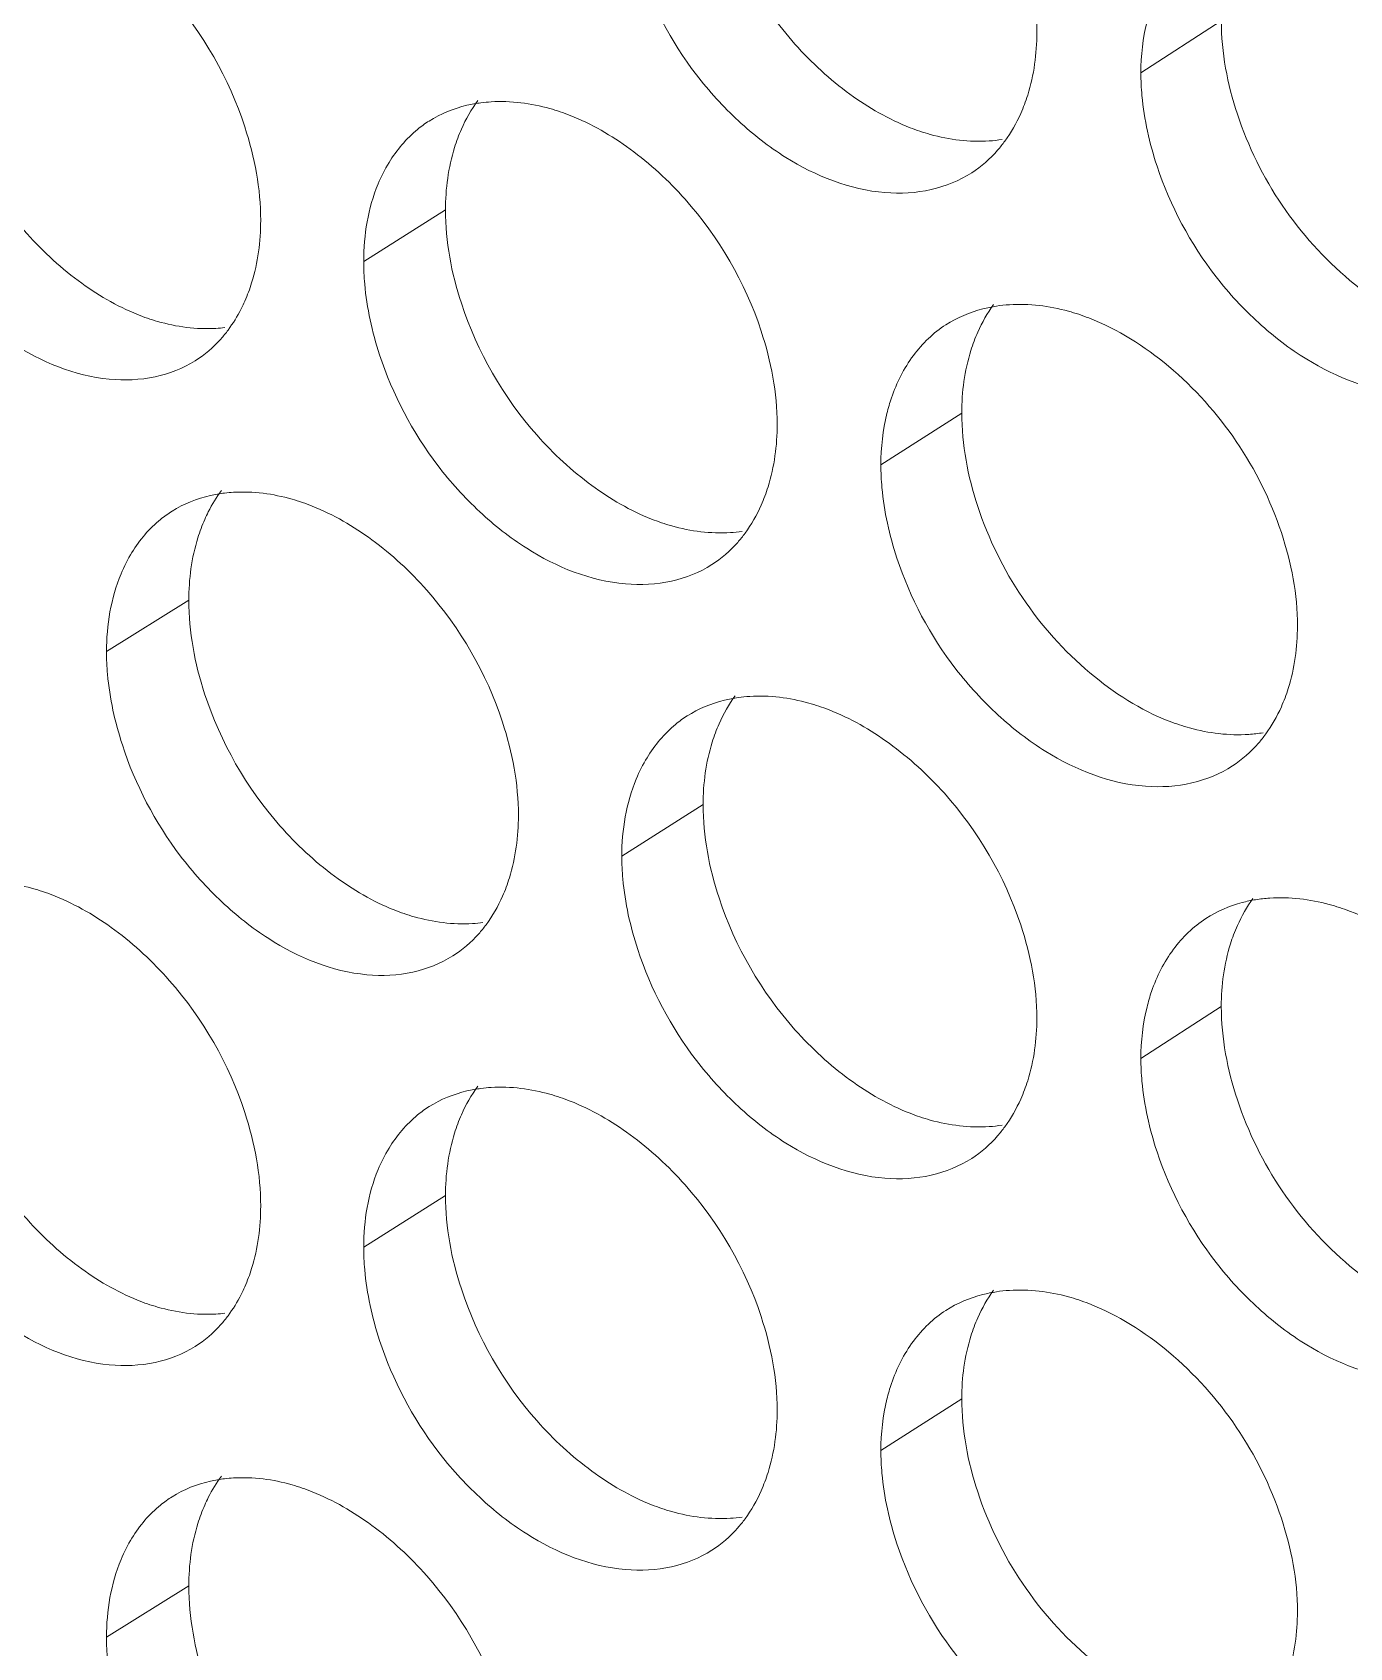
# Model space of a CAD drawing. Header units: millimetres. Extents: x 1177 to 4147, y 93 to 2194.
# Drawn here: x 2627.26 to 2637.78, y 832.56 to 845.47 of the extents above; entities that cross this region are included whole.
import ezdxf

# ---------------------------------------------------------------- set-up
doc = ezdxf.new("R2010")
doc.units = ezdxf.units.MM
doc.header["$LTSCALE"] = 0.1
doc.layers.get('0').update_dxf_attribs({"lineweight": 13})
doc.layers.add('标注', color=251, linetype='Continuous', lineweight=9)

# ---------------------------------------------------------------- blocks, each defined once
blk = doc.blocks.new('02')
at = {"layer": '标注'}
for p, q in [((4535.921, 799.208), (4535.004, 798.614)), ((4527.071, 797.05), (4526.138, 796.463)), ((4532.96, 794.732), (4532.038, 794.14)), ((4524.143, 792.595), (4523.204, 792.01)), ((4524.143, 792.595), (4523.204, 792.01)), ((4530.01, 790.263), (4529.082, 789.673)), ((4530.01, 790.263), (4529.082, 789.673)), ((4535.921, 787.958), (4535.004, 787.364)), ((4535.921, 787.958), (4535.004, 787.364)), ((4527.071, 785.8), (4526.138, 785.213)), ((4532.96, 783.482), (4532.038, 782.89)), ((4524.143, 781.345), (4523.204, 780.76))]:
    blk.add_line(p, q, dxfattribs=at)
for centre, radius, start, end in [((4527.696, 796.584), 1.703, 93.4995, 97.4403), ((4533.162, 799.539), 1.705, 273.7086, 278.7138), ((4533.615, 794.253), 1.719, 93.732, 98.663), ((4524.353, 797.376), 1.681, 273.3584, 276.8634), ((4524.753, 792.135), 1.695, 93.382, 96.8256), ((4524.753, 792.135), 1.695, 93.382, 96.8256), ((4530.215, 795.061), 1.697, 273.5926, 278.0992), ((4530.65, 789.79), 1.711, 93.6161, 98.0527), ((4530.65, 789.79), 1.711, 93.6161, 98.0527), ((4536.12, 792.774), 1.714, 273.8238, 279.3262), ((4536.59, 787.472), 1.727, 93.8472, 99.2713), ((4536.59, 787.472), 1.727, 93.8472, 99.2713), ((4527.279, 790.59), 1.689, 273.4759, 277.4824), ((4527.279, 790.59), 1.689, 273.4759, 277.4824), ((4527.696, 785.334), 1.703, 93.4995, 97.4403), ((4533.162, 788.289), 1.705, 273.7086, 278.7138), ((4533.162, 788.289), 1.705, 273.7086, 278.7138), ((4533.615, 783.003), 1.719, 93.732, 98.663), ((4524.353, 786.126), 1.681, 273.3584, 276.8634), ((4524.753, 780.885), 1.695, 93.382, 96.8256), ((4530.215, 783.811), 1.697, 273.5926, 278.0992)]:
    blk.add_arc(centre, radius, start, end, dxfattribs=at)
for points, knots in [([(4533.817, 799.074), (4533.817, 799.434), (4533.637, 800.373), (4533.002, 801.461), (4532.168, 802.223), (4531.69, 802.499), (4531.446, 802.594)], [0, 0, 0, 0, 0.242644, 0.632801, 0.82359, 1, 1, 1, 1]), ([(4530.01, 801.513), (4530.01, 801.152), (4530.189, 800.214), (4530.818, 799.124), (4531.649, 798.361), (4532.126, 798.084), (4532.37, 797.989)], [0, 0, 0, 0, 0.242946, 0.633213, 0.82381, 1, 1, 1, 1]), ([(4524.963, 796.931), (4524.963, 797.291), (4524.785, 798.23), (4524.159, 799.322), (4523.334, 800.091), (4522.86, 800.371), (4522.619, 800.468)], [0, 0, 0, 0, 0.243126, 0.633835, 0.824352, 1, 1, 1, 1]), ([(4539.773, 796.787), (4539.773, 797.147), (4539.628, 797.895), (4539.118, 798.919), (4538.355, 799.766), (4537.717, 800.17), (4537.385, 800.297)], [0, 0, 0, 0, 0.242103, 0.502254, 0.761298, 1, 1, 1, 1]), ([(4529.265, 799.858), (4529.413, 799.405), (4529.755, 798.758), (4530.393, 798.059), (4531.074, 797.524), (4531.856, 797.211), (4532.608, 797.253), (4532.934, 797.384), (4533.074, 797.474)], [0, 0, 0, 0, 0.283024, 0.423982, 0.55887, 0.796498, 0.901283, 1, 1, 1, 1]), ([(4521.226, 799.396), (4521.226, 799.036), (4521.402, 798.097), (4522.024, 797.004), (4522.845, 796.233), (4523.318, 795.953), (4523.559, 795.856)], [0, 0, 0, 0, 0.243429, 0.634245, 0.824571, 1, 1, 1, 1]), ([(4535.126, 799.381), (4535.106, 799.322), (4535.033, 799.073), (4535.004, 798.812), (4535.004, 798.614)], [0, 0, 0, 0, 0.239208, 1, 1, 1, 1]), ([(4535.921, 799.208), (4535.921, 798.848), (4536.065, 798.1), (4536.572, 797.075), (4537.331, 796.227), (4537.967, 795.823), (4538.298, 795.696)], [0, 0, 0, 0, 0.242407, 0.502714, 0.761597, 1, 1, 1, 1]), ([(4533.633, 798.151), (4533.664, 798.22), (4533.774, 798.515), (4533.817, 798.834), (4533.817, 799.074)], [0, 0, 0, 0, 0.236936, 1, 1, 1, 1]), ([(4535.004, 798.614), (4535.004, 798.528), (4535.022, 798.167), (4535.102, 797.811), (4535.188, 797.55)], [0, 0, 0, 0, 0.239546, 1, 1, 1, 1]), ([(4527.475, 798.273), (4527.422, 798.266), (4527.215, 798.229), (4527.016, 798.148), (4526.884, 798.065)], [0, 0, 0, 0, 0.256726, 1, 1, 1, 1]), ([(4528.493, 798.129), (4528.417, 798.159), (4528.127, 798.257), (4527.816, 798.298), (4527.592, 798.284)], [0, 0, 0, 0, 0.265131, 1, 1, 1, 1]), ([(4526.884, 798.065), (4526.838, 798.036), (4526.659, 797.907), (4526.513, 797.733), (4526.427, 797.591)], [0, 0, 0, 0, 0.246012, 1, 1, 1, 1]), ([(4530.855, 794.603), (4530.855, 794.963), (4530.675, 795.902), (4530.044, 796.991), (4529.212, 797.755), (4528.736, 798.033), (4528.493, 798.129)], [0, 0, 0, 0, 0.242804, 0.633144, 0.823843, 1, 1, 1, 1]), ([(4532.37, 797.989), (4532.445, 797.96), (4532.736, 797.862), (4533.048, 797.823), (4533.272, 797.838)], [0, 0, 0, 0, 0.264749, 1, 1, 1, 1]), ([(4527.253, 797.973), (4527.223, 797.904), (4527.113, 797.609), (4527.071, 797.29), (4527.071, 797.05)], [0, 0, 0, 0, 0.236551, 1, 1, 1, 1]), ([(4533.074, 797.474), (4533.184, 797.545), (4533.317, 797.663), (4533.426, 797.8), (4533.452, 797.836)], [0, 0, 0, 0, 0.745243, 1, 1, 1, 1]), ([(4520.461, 797.747), (4520.608, 797.295), (4520.943, 796.649), (4521.57, 795.947), (4522.239, 795.408), (4523.008, 795.086), (4523.752, 795.116), (4524.075, 795.241), (4524.214, 795.327)], [0, 0, 0, 0, 0.284212, 0.425524, 0.560563, 0.797774, 0.901979, 1, 1, 1, 1]), ([(4526.427, 797.591), (4526.379, 797.513), (4526.203, 797.163), (4526.138, 796.763), (4526.138, 796.463)], [0, 0, 0, 0, 0.233654, 1, 1, 1, 1]), ([(4535.188, 797.55), (4535.338, 797.096), (4535.684, 796.448), (4536.329, 795.752), (4537.019, 795.22), (4537.809, 794.913), (4538.567, 794.963), (4538.895, 795.099), (4539.035, 795.191)], [0, 0, 0, 0, 0.282242, 0.422968, 0.557759, 0.795664, 0.900828, 1, 1, 1, 1]), ([(4524.782, 796.01), (4524.812, 796.078), (4524.921, 796.373), (4524.963, 796.691), (4524.963, 796.931)], [0, 0, 0, 0, 0.236494, 1, 1, 1, 1]), ([(4527.071, 797.05), (4527.071, 796.69), (4527.249, 795.752), (4527.876, 794.66), (4528.704, 793.895), (4529.179, 793.617), (4529.422, 793.521)], [0, 0, 0, 0, 0.243106, 0.633556, 0.824063, 1, 1, 1, 1]), ([(4526.138, 796.463), (4526.138, 796.377), (4526.155, 796.016), (4526.234, 795.659), (4526.319, 795.397)], [0, 0, 0, 0, 0.239426, 1, 1, 1, 1]), ([(4524.591, 795.679), (4524.647, 795.755), (4524.714, 795.864), (4524.769, 795.98), (4524.782, 796.01)], [0, 0, 0, 0, 0.744156, 1, 1, 1, 1]), ([(4534.41, 795.817), (4534.334, 795.847), (4534.042, 795.944), (4533.729, 795.983), (4533.503, 795.968)], [0, 0, 0, 0, 0.264829, 1, 1, 1, 1]), ([(4523.559, 795.856), (4523.633, 795.826), (4523.92, 795.727), (4524.229, 795.685), (4524.452, 795.698)], [0, 0, 0, 0, 0.265204, 1, 1, 1, 1]), ([(4533.356, 795.952), (4533.304, 795.944), (4533.102, 795.904), (4532.909, 795.822), (4532.78, 795.74)], [0, 0, 0, 0, 0.256287, 1, 1, 1, 1]), ([(4536.79, 792.302), (4536.79, 792.662), (4536.645, 793.41), (4536.137, 794.435), (4535.377, 795.283), (4534.741, 795.689), (4534.41, 795.817)], [0, 0, 0, 0, 0.242263, 0.502569, 0.761592, 1, 1, 1, 1]), ([(4524.214, 795.327), (4524.323, 795.395), (4524.456, 795.51), (4524.565, 795.644), (4524.591, 795.679)], [0, 0, 0, 0, 0.745099, 1, 1, 1, 1]), ([(4532.78, 795.74), (4532.637, 795.648), (4532.377, 795.397), (4532.218, 795.077), (4532.159, 794.905)], [0, 0, 0, 0, 0.484049, 1, 1, 1, 1]), ([(4533.143, 795.655), (4533.113, 795.587), (4533.003, 795.291), (4532.96, 794.972), (4532.96, 794.732)], [0, 0, 0, 0, 0.236846, 1, 1, 1, 1]), ([(4526.319, 795.397), (4526.467, 794.945), (4526.807, 794.298), (4527.441, 793.599), (4528.118, 793.062), (4528.895, 792.746), (4529.645, 792.784), (4529.97, 792.913), (4530.11, 793.002)], [0, 0, 0, 0, 0.283418, 0.424493, 0.559431, 0.79692, 0.901513, 1, 1, 1, 1]), ([(4532.159, 794.905), (4532.139, 794.847), (4532.066, 794.598), (4532.038, 794.337), (4532.038, 794.14)], [0, 0, 0, 0, 0.239111, 1, 1, 1, 1]), ([(4532.96, 794.732), (4532.96, 794.372), (4533.104, 793.624), (4533.608, 792.598), (4534.364, 791.748), (4534.999, 791.342), (4535.328, 791.214)], [0, 0, 0, 0, 0.242567, 0.503029, 0.761892, 1, 1, 1, 1]), ([(4530.672, 793.681), (4530.702, 793.749), (4530.812, 794.044), (4530.855, 794.363), (4530.855, 794.603)], [0, 0, 0, 0, 0.236789, 1, 1, 1, 1]), ([(4532.038, 794.14), (4532.038, 794.054), (4532.055, 793.693), (4532.135, 793.336), (4532.221, 793.076)], [0, 0, 0, 0, 0.239506, 1, 1, 1, 1]), ([(4524.551, 793.818), (4524.497, 793.812), (4524.288, 793.776), (4524.086, 793.697), (4523.953, 793.613)], [0, 0, 0, 0, 0.256955, 1, 1, 1, 1]), ([(4524.551, 793.818), (4524.497, 793.812), (4524.288, 793.776), (4524.086, 793.697), (4523.953, 793.613)], [0, 0, 0, 0, 0.256955, 1, 1, 1, 1]), ([(4524.514, 793.847), (4524.458, 793.771), (4524.391, 793.662), (4524.337, 793.546), (4524.324, 793.517)], [0, 0, 0, 0, 0.744132, 1, 1, 1, 1]), ([(4524.514, 793.847), (4524.458, 793.771), (4524.391, 793.662), (4524.337, 793.546), (4524.324, 793.517)], [0, 0, 0, 0, 0.744132, 1, 1, 1, 1]), ([(4525.55, 793.67), (4525.475, 793.7), (4525.187, 793.799), (4524.876, 793.841), (4524.653, 793.827)], [0, 0, 0, 0, 0.265285, 1, 1, 1, 1]), ([(4525.55, 793.67), (4525.475, 793.7), (4525.187, 793.799), (4524.876, 793.841), (4524.653, 793.827)], [0, 0, 0, 0, 0.265285, 1, 1, 1, 1]), ([(4523.953, 793.613), (4523.907, 793.584), (4523.727, 793.456), (4523.581, 793.283), (4523.494, 793.141)], [0, 0, 0, 0, 0.245938, 1, 1, 1, 1]), ([(4523.953, 793.613), (4523.907, 793.584), (4523.727, 793.456), (4523.581, 793.283), (4523.494, 793.141)], [0, 0, 0, 0, 0.245938, 1, 1, 1, 1]), ([(4527.903, 790.138), (4527.903, 790.499), (4527.725, 791.438), (4527.096, 792.528), (4526.268, 793.295), (4525.793, 793.573), (4525.55, 793.67)], [0, 0, 0, 0, 0.242965, 0.633489, 0.824097, 1, 1, 1, 1]), ([(4527.903, 790.138), (4527.903, 790.499), (4527.725, 791.438), (4527.096, 792.528), (4526.268, 793.295), (4525.793, 793.573), (4525.55, 793.67)], [0, 0, 0, 0, 0.242965, 0.633489, 0.824097, 1, 1, 1, 1]), ([(4524.324, 793.517), (4524.294, 793.449), (4524.185, 793.153), (4524.143, 792.835), (4524.143, 792.595)], [0, 0, 0, 0, 0.236404, 1, 1, 1, 1]), ([(4524.324, 793.517), (4524.294, 793.449), (4524.185, 793.153), (4524.143, 792.835), (4524.143, 792.595)], [0, 0, 0, 0, 0.236404, 1, 1, 1, 1]), ([(4529.422, 793.521), (4529.497, 793.492), (4529.786, 793.393), (4530.097, 793.353), (4530.321, 793.368)], [0, 0, 0, 0, 0.264899, 1, 1, 1, 1]), ([(4530.11, 793.002), (4530.219, 793.071), (4530.353, 793.188), (4530.461, 793.324), (4530.488, 793.36)], [0, 0, 0, 0, 0.745196, 1, 1, 1, 1]), ([(4523.494, 793.141), (4523.447, 793.063), (4523.27, 792.712), (4523.204, 792.31), (4523.204, 792.01)], [0, 0, 0, 0, 0.233396, 1, 1, 1, 1]), ([(4523.494, 793.141), (4523.447, 793.063), (4523.27, 792.712), (4523.204, 792.31), (4523.204, 792.01)], [0, 0, 0, 0, 0.233396, 1, 1, 1, 1]), ([(4532.221, 793.076), (4532.37, 792.622), (4532.714, 791.974), (4533.356, 791.277), (4534.041, 790.743), (4534.827, 790.434), (4535.582, 790.48), (4535.909, 790.613), (4536.049, 790.704)], [0, 0, 0, 0, 0.282632, 0.423473, 0.558313, 0.796079, 0.901055, 1, 1, 1, 1]), ([(4524.143, 792.595), (4524.143, 792.234), (4524.32, 791.296), (4524.944, 790.204), (4525.769, 789.436), (4526.243, 789.157), (4526.485, 789.06)], [0, 0, 0, 0, 0.243267, 0.6339, 0.824316, 1, 1, 1, 1]), ([(4524.143, 792.595), (4524.143, 792.234), (4524.32, 791.296), (4524.944, 790.204), (4525.769, 789.436), (4526.243, 789.157), (4526.485, 789.06)], [0, 0, 0, 0, 0.243267, 0.6339, 0.824316, 1, 1, 1, 1]), ([(4536.606, 791.379), (4536.636, 791.447), (4536.747, 791.743), (4536.79, 792.062), (4536.79, 792.302)], [0, 0, 0, 0, 0.237083, 1, 1, 1, 1]), ([(4523.204, 792.01), (4523.204, 791.923), (4523.221, 791.562), (4523.3, 791.205), (4523.385, 790.944)], [0, 0, 0, 0, 0.239387, 1, 1, 1, 1]), ([(4523.204, 792.01), (4523.204, 791.923), (4523.221, 791.562), (4523.3, 791.205), (4523.385, 790.944)], [0, 0, 0, 0, 0.239387, 1, 1, 1, 1]), ([(4530.41, 791.484), (4530.357, 791.477), (4530.153, 791.438), (4529.957, 791.357), (4529.827, 791.274)], [0, 0, 0, 0, 0.256503, 1, 1, 1, 1]), ([(4530.41, 791.484), (4530.357, 791.477), (4530.153, 791.438), (4529.957, 791.357), (4529.827, 791.274)], [0, 0, 0, 0, 0.256503, 1, 1, 1, 1]), ([(4531.446, 791.344), (4531.37, 791.374), (4531.079, 791.472), (4530.767, 791.512), (4530.542, 791.498)], [0, 0, 0, 0, 0.264979, 1, 1, 1, 1]), ([(4531.446, 791.344), (4531.37, 791.374), (4531.079, 791.472), (4530.767, 791.512), (4530.542, 791.498)], [0, 0, 0, 0, 0.264979, 1, 1, 1, 1]), ([(4529.827, 791.274), (4529.781, 791.245), (4529.602, 791.115), (4529.457, 790.941), (4529.37, 790.798)], [0, 0, 0, 0, 0.246085, 1, 1, 1, 1]), ([(4529.827, 791.274), (4529.781, 791.245), (4529.602, 791.115), (4529.457, 790.941), (4529.37, 790.798)], [0, 0, 0, 0, 0.246085, 1, 1, 1, 1]), ([(4530.192, 791.185), (4530.162, 791.117), (4530.052, 790.822), (4530.01, 790.503), (4530.01, 790.263)], [0, 0, 0, 0, 0.236699, 1, 1, 1, 1]), ([(4530.192, 791.185), (4530.162, 791.117), (4530.052, 790.822), (4530.01, 790.503), (4530.01, 790.263)], [0, 0, 0, 0, 0.236699, 1, 1, 1, 1]), ([(4533.817, 787.824), (4533.817, 788.184), (4533.637, 789.123), (4533.002, 790.211), (4532.168, 790.973), (4531.69, 791.249), (4531.446, 791.344)], [0, 0, 0, 0, 0.242644, 0.632801, 0.82359, 1, 1, 1, 1]), ([(4533.817, 787.824), (4533.817, 788.184), (4533.637, 789.123), (4533.002, 790.211), (4532.168, 790.973), (4531.69, 791.249), (4531.446, 791.344)], [0, 0, 0, 0, 0.242644, 0.632801, 0.82359, 1, 1, 1, 1]), ([(4535.328, 791.214), (4535.404, 791.185), (4535.696, 791.088), (4536.009, 791.049), (4536.234, 791.064)], [0, 0, 0, 0, 0.264601, 1, 1, 1, 1]), ([(4536.049, 790.704), (4536.159, 790.776), (4536.293, 790.894), (4536.402, 791.032), (4536.428, 791.069)], [0, 0, 0, 0, 0.74529, 1, 1, 1, 1]), ([(4523.385, 790.944), (4523.532, 790.491), (4523.869, 789.845), (4524.5, 789.145), (4525.173, 788.607), (4525.946, 788.287), (4526.693, 788.321), (4527.017, 788.448), (4527.156, 788.536)], [0, 0, 0, 0, 0.283814, 0.425007, 0.559995, 0.797345, 0.901745, 1, 1, 1, 1]), ([(4523.385, 790.944), (4523.532, 790.491), (4523.869, 789.845), (4524.5, 789.145), (4525.173, 788.607), (4525.946, 788.287), (4526.693, 788.321), (4527.017, 788.448), (4527.156, 788.536)], [0, 0, 0, 0, 0.283814, 0.425007, 0.559995, 0.797345, 0.901745, 1, 1, 1, 1]), ([(4529.37, 790.798), (4529.323, 790.721), (4529.148, 790.371), (4529.082, 789.972), (4529.082, 789.673)], [0, 0, 0, 0, 0.23391, 1, 1, 1, 1]), ([(4529.37, 790.798), (4529.323, 790.721), (4529.148, 790.371), (4529.082, 789.972), (4529.082, 789.673)], [0, 0, 0, 0, 0.23391, 1, 1, 1, 1]), ([(4530.01, 790.263), (4530.01, 789.902), (4530.189, 788.964), (4530.818, 787.874), (4531.649, 787.111), (4532.126, 786.834), (4532.37, 786.739)], [0, 0, 0, 0, 0.242946, 0.633213, 0.82381, 1, 1, 1, 1]), ([(4530.01, 790.263), (4530.01, 789.902), (4530.189, 788.964), (4530.818, 787.874), (4531.649, 787.111), (4532.126, 786.834), (4532.37, 786.739)], [0, 0, 0, 0, 0.242946, 0.633213, 0.82381, 1, 1, 1, 1]), ([(4527.721, 789.217), (4527.752, 789.285), (4527.861, 789.58), (4527.903, 789.898), (4527.903, 790.138)], [0, 0, 0, 0, 0.236641, 1, 1, 1, 1]), ([(4527.721, 789.217), (4527.752, 789.285), (4527.861, 789.58), (4527.903, 789.898), (4527.903, 790.138)], [0, 0, 0, 0, 0.236641, 1, 1, 1, 1]), ([(4529.082, 789.673), (4529.082, 789.587), (4529.1, 789.226), (4529.179, 788.869), (4529.265, 788.608)], [0, 0, 0, 0, 0.239466, 1, 1, 1, 1]), ([(4529.082, 789.673), (4529.082, 789.587), (4529.1, 789.226), (4529.179, 788.869), (4529.265, 788.608)], [0, 0, 0, 0, 0.239466, 1, 1, 1, 1]), ([(4522.619, 789.218), (4522.544, 789.248), (4522.257, 789.348), (4521.947, 789.39), (4521.724, 789.378)], [0, 0, 0, 0, 0.26544, 1, 1, 1, 1]), ([(4524.963, 785.681), (4524.963, 786.041), (4524.785, 786.98), (4524.159, 788.072), (4523.334, 788.841), (4522.86, 789.121), (4522.619, 789.218)], [0, 0, 0, 0, 0.243126, 0.633835, 0.824352, 1, 1, 1, 1]), ([(4536.312, 789.177), (4536.261, 789.169), (4536.062, 789.126), (4535.871, 789.044), (4535.744, 788.962)], [0, 0, 0, 0, 0.256076, 1, 1, 1, 1]), ([(4536.312, 789.177), (4536.261, 789.169), (4536.062, 789.126), (4535.871, 789.044), (4535.744, 788.962)], [0, 0, 0, 0, 0.256076, 1, 1, 1, 1]), ([(4537.385, 789.047), (4537.309, 789.076), (4537.016, 789.173), (4536.701, 789.211), (4536.474, 789.196)], [0, 0, 0, 0, 0.264681, 1, 1, 1, 1]), ([(4537.385, 789.047), (4537.309, 789.076), (4537.016, 789.173), (4536.701, 789.211), (4536.474, 789.196)], [0, 0, 0, 0, 0.264681, 1, 1, 1, 1]), ([(4526.485, 789.06), (4526.56, 789.031), (4526.848, 788.932), (4527.158, 788.891), (4527.381, 788.904)], [0, 0, 0, 0, 0.265051, 1, 1, 1, 1]), ([(4526.485, 789.06), (4526.56, 789.031), (4526.848, 788.932), (4527.158, 788.891), (4527.381, 788.904)], [0, 0, 0, 0, 0.265051, 1, 1, 1, 1]), ([(4535.744, 788.962), (4535.602, 788.87), (4535.344, 788.62), (4535.185, 788.301), (4535.126, 788.131)], [0, 0, 0, 0, 0.484433, 1, 1, 1, 1]), ([(4535.744, 788.962), (4535.602, 788.87), (4535.344, 788.62), (4535.185, 788.301), (4535.126, 788.131)], [0, 0, 0, 0, 0.484433, 1, 1, 1, 1]), ([(4539.773, 785.537), (4539.773, 785.897), (4539.628, 786.645), (4539.118, 787.669), (4538.355, 788.516), (4537.717, 788.92), (4537.385, 789.047)], [0, 0, 0, 0, 0.242103, 0.502254, 0.761298, 1, 1, 1, 1]), ([(4539.773, 785.537), (4539.773, 785.897), (4539.628, 786.645), (4539.118, 787.669), (4538.355, 788.516), (4537.717, 788.92), (4537.385, 789.047)], [0, 0, 0, 0, 0.242103, 0.502254, 0.761298, 1, 1, 1, 1]), ([(4527.156, 788.536), (4527.265, 788.605), (4527.399, 788.72), (4527.507, 788.855), (4527.534, 788.891)], [0, 0, 0, 0, 0.745148, 1, 1, 1, 1]), ([(4527.156, 788.536), (4527.265, 788.605), (4527.399, 788.72), (4527.507, 788.855), (4527.534, 788.891)], [0, 0, 0, 0, 0.745148, 1, 1, 1, 1]), ([(4536.105, 788.882), (4536.074, 788.813), (4535.964, 788.518), (4535.921, 788.199), (4535.921, 787.958)], [0, 0, 0, 0, 0.236993, 1, 1, 1, 1]), ([(4536.105, 788.882), (4536.074, 788.813), (4535.964, 788.518), (4535.921, 788.199), (4535.921, 787.958)], [0, 0, 0, 0, 0.236993, 1, 1, 1, 1]), ([(4529.265, 788.608), (4529.413, 788.155), (4529.755, 787.508), (4530.393, 786.809), (4531.074, 786.274), (4531.856, 785.961), (4532.608, 786.003), (4532.934, 786.134), (4533.074, 786.224)], [0, 0, 0, 0, 0.283024, 0.423982, 0.55887, 0.796498, 0.901283, 1, 1, 1, 1]), ([(4529.265, 788.608), (4529.413, 788.155), (4529.755, 787.508), (4530.393, 786.809), (4531.074, 786.274), (4531.856, 785.961), (4532.608, 786.003), (4532.934, 786.134), (4533.074, 786.224)], [0, 0, 0, 0, 0.283024, 0.423982, 0.55887, 0.796498, 0.901283, 1, 1, 1, 1]), ([(4521.226, 788.146), (4521.226, 787.786), (4521.402, 786.847), (4522.024, 785.754), (4522.845, 784.983), (4523.318, 784.703), (4523.559, 784.606)], [0, 0, 0, 0, 0.243429, 0.634245, 0.824571, 1, 1, 1, 1]), ([(4535.126, 788.131), (4535.106, 788.072), (4535.033, 787.823), (4535.004, 787.562), (4535.004, 787.364)], [0, 0, 0, 0, 0.239208, 1, 1, 1, 1]), ([(4535.126, 788.131), (4535.106, 788.072), (4535.033, 787.823), (4535.004, 787.562), (4535.004, 787.364)], [0, 0, 0, 0, 0.239208, 1, 1, 1, 1]), ([(4535.921, 787.958), (4535.921, 787.598), (4536.065, 786.85), (4536.572, 785.825), (4537.331, 784.977), (4537.967, 784.573), (4538.298, 784.446)], [0, 0, 0, 0, 0.242407, 0.502714, 0.761597, 1, 1, 1, 1]), ([(4535.921, 787.958), (4535.921, 787.598), (4536.065, 786.85), (4536.572, 785.825), (4537.331, 784.977), (4537.967, 784.573), (4538.298, 784.446)], [0, 0, 0, 0, 0.242407, 0.502714, 0.761597, 1, 1, 1, 1]), ([(4533.633, 786.901), (4533.664, 786.97), (4533.774, 787.265), (4533.817, 787.584), (4533.817, 787.824)], [0, 0, 0, 0, 0.236936, 1, 1, 1, 1]), ([(4533.633, 786.901), (4533.664, 786.97), (4533.774, 787.265), (4533.817, 787.584), (4533.817, 787.824)], [0, 0, 0, 0, 0.236936, 1, 1, 1, 1]), ([(4535.004, 787.364), (4535.004, 787.278), (4535.022, 786.917), (4535.102, 786.561), (4535.188, 786.3)], [0, 0, 0, 0, 0.239546, 1, 1, 1, 1]), ([(4535.004, 787.364), (4535.004, 787.278), (4535.022, 786.917), (4535.102, 786.561), (4535.188, 786.3)], [0, 0, 0, 0, 0.239546, 1, 1, 1, 1]), ([(4527.475, 787.023), (4527.422, 787.016), (4527.215, 786.979), (4527.016, 786.898), (4526.884, 786.815)], [0, 0, 0, 0, 0.256726, 1, 1, 1, 1]), ([(4528.493, 786.879), (4528.417, 786.909), (4528.127, 787.007), (4527.816, 787.048), (4527.592, 787.034)], [0, 0, 0, 0, 0.265131, 1, 1, 1, 1]), ([(4526.884, 786.815), (4526.838, 786.786), (4526.659, 786.657), (4526.513, 786.483), (4526.427, 786.341)], [0, 0, 0, 0, 0.246012, 1, 1, 1, 1]), ([(4530.855, 783.353), (4530.855, 783.713), (4530.675, 784.652), (4530.044, 785.741), (4529.212, 786.505), (4528.736, 786.783), (4528.493, 786.879)], [0, 0, 0, 0, 0.242804, 0.633144, 0.823843, 1, 1, 1, 1]), ([(4527.253, 786.723), (4527.223, 786.654), (4527.113, 786.359), (4527.071, 786.04), (4527.071, 785.8)], [0, 0, 0, 0, 0.236551, 1, 1, 1, 1]), ([(4532.37, 786.739), (4532.445, 786.71), (4532.736, 786.612), (4533.048, 786.573), (4533.272, 786.588)], [0, 0, 0, 0, 0.264749, 1, 1, 1, 1]), ([(4532.37, 786.739), (4532.445, 786.71), (4532.736, 786.612), (4533.048, 786.573), (4533.272, 786.588)], [0, 0, 0, 0, 0.264749, 1, 1, 1, 1]), ([(4533.074, 786.224), (4533.184, 786.295), (4533.317, 786.413), (4533.426, 786.55), (4533.452, 786.586)], [0, 0, 0, 0, 0.745243, 1, 1, 1, 1]), ([(4533.074, 786.224), (4533.184, 786.295), (4533.317, 786.413), (4533.426, 786.55), (4533.452, 786.586)], [0, 0, 0, 0, 0.745243, 1, 1, 1, 1]), ([(4520.461, 786.497), (4520.608, 786.045), (4520.943, 785.399), (4521.57, 784.697), (4522.239, 784.158), (4523.008, 783.836), (4523.752, 783.866), (4524.075, 783.991), (4524.214, 784.077)], [0, 0, 0, 0, 0.284212, 0.425524, 0.560563, 0.797774, 0.901979, 1, 1, 1, 1]), ([(4526.427, 786.341), (4526.379, 786.263), (4526.203, 785.913), (4526.138, 785.513), (4526.138, 785.213)], [0, 0, 0, 0, 0.233654, 1, 1, 1, 1]), ([(4535.188, 786.3), (4535.338, 785.846), (4535.684, 785.198), (4536.329, 784.502), (4537.019, 783.97), (4537.809, 783.663), (4538.567, 783.713), (4538.895, 783.849), (4539.035, 783.941)], [0, 0, 0, 0, 0.282242, 0.422968, 0.557759, 0.795664, 0.900828, 1, 1, 1, 1]), ([(4535.188, 786.3), (4535.338, 785.846), (4535.684, 785.198), (4536.329, 784.502), (4537.019, 783.97), (4537.809, 783.663), (4538.567, 783.713), (4538.895, 783.849), (4539.035, 783.941)], [0, 0, 0, 0, 0.282242, 0.422968, 0.557759, 0.795664, 0.900828, 1, 1, 1, 1]), ([(4524.782, 784.76), (4524.812, 784.828), (4524.921, 785.123), (4524.963, 785.441), (4524.963, 785.681)], [0, 0, 0, 0, 0.236494, 1, 1, 1, 1]), ([(4527.071, 785.8), (4527.071, 785.44), (4527.249, 784.502), (4527.876, 783.41), (4528.704, 782.645), (4529.179, 782.367), (4529.422, 782.271)], [0, 0, 0, 0, 0.243106, 0.633556, 0.824063, 1, 1, 1, 1]), ([(4526.138, 785.213), (4526.138, 785.127), (4526.155, 784.766), (4526.234, 784.409), (4526.319, 784.147)], [0, 0, 0, 0, 0.239426, 1, 1, 1, 1]), ([(4524.591, 784.429), (4524.647, 784.505), (4524.714, 784.614), (4524.769, 784.73), (4524.782, 784.76)], [0, 0, 0, 0, 0.744156, 1, 1, 1, 1]), ([(4534.41, 784.567), (4534.334, 784.597), (4534.042, 784.694), (4533.729, 784.733), (4533.503, 784.718)], [0, 0, 0, 0, 0.264829, 1, 1, 1, 1]), ([(4523.559, 784.606), (4523.633, 784.576), (4523.92, 784.477), (4524.229, 784.435), (4524.452, 784.448)], [0, 0, 0, 0, 0.265204, 1, 1, 1, 1]), ([(4533.356, 784.702), (4533.304, 784.694), (4533.102, 784.654), (4532.909, 784.572), (4532.78, 784.49)], [0, 0, 0, 0, 0.256287, 1, 1, 1, 1]), ([(4536.79, 781.052), (4536.79, 781.412), (4536.645, 782.16), (4536.137, 783.185), (4535.377, 784.033), (4534.741, 784.439), (4534.41, 784.567)], [0, 0, 0, 0, 0.242263, 0.502569, 0.761592, 1, 1, 1, 1]), ([(4524.214, 784.077), (4524.323, 784.145), (4524.456, 784.26), (4524.565, 784.394), (4524.591, 784.429)], [0, 0, 0, 0, 0.745099, 1, 1, 1, 1]), ([(4532.78, 784.49), (4532.637, 784.398), (4532.377, 784.147), (4532.218, 783.827), (4532.159, 783.655)], [0, 0, 0, 0, 0.484049, 1, 1, 1, 1]), ([(4533.143, 784.405), (4533.113, 784.337), (4533.003, 784.041), (4532.96, 783.722), (4532.96, 783.482)], [0, 0, 0, 0, 0.236846, 1, 1, 1, 1]), ([(4526.319, 784.147), (4526.467, 783.695), (4526.807, 783.048), (4527.441, 782.349), (4528.118, 781.812), (4528.895, 781.496), (4529.645, 781.534), (4529.97, 781.663), (4530.11, 781.752)], [0, 0, 0, 0, 0.283418, 0.424493, 0.559431, 0.79692, 0.901513, 1, 1, 1, 1]), ([(4532.159, 783.655), (4532.139, 783.597), (4532.066, 783.348), (4532.038, 783.087), (4532.038, 782.89)], [0, 0, 0, 0, 0.239111, 1, 1, 1, 1]), ([(4532.96, 783.482), (4532.96, 783.122), (4533.104, 782.374), (4533.608, 781.348), (4534.364, 780.498), (4534.999, 780.092), (4535.328, 779.964)], [0, 0, 0, 0, 0.242567, 0.503029, 0.761892, 1, 1, 1, 1]), ([(4530.672, 782.431), (4530.702, 782.499), (4530.812, 782.794), (4530.855, 783.113), (4530.855, 783.353)], [0, 0, 0, 0, 0.236789, 1, 1, 1, 1]), ([(4532.038, 782.89), (4532.038, 782.804), (4532.055, 782.443), (4532.135, 782.086), (4532.221, 781.826)], [0, 0, 0, 0, 0.239506, 1, 1, 1, 1]), ([(4524.551, 782.568), (4524.497, 782.562), (4524.288, 782.526), (4524.086, 782.447), (4523.953, 782.363)], [0, 0, 0, 0, 0.256955, 1, 1, 1, 1]), ([(4524.514, 782.597), (4524.458, 782.521), (4524.391, 782.412), (4524.337, 782.296), (4524.324, 782.267)], [0, 0, 0, 0, 0.744132, 1, 1, 1, 1]), ([(4525.55, 782.42), (4525.475, 782.45), (4525.187, 782.549), (4524.876, 782.591), (4524.653, 782.577)], [0, 0, 0, 0, 0.265285, 1, 1, 1, 1]), ([(4523.953, 782.363), (4523.907, 782.334), (4523.727, 782.206), (4523.581, 782.033), (4523.494, 781.891)], [0, 0, 0, 0, 0.245938, 1, 1, 1, 1]), ([(4527.903, 778.888), (4527.903, 779.249), (4527.725, 780.188), (4527.096, 781.278), (4526.268, 782.045), (4525.793, 782.323), (4525.55, 782.42)], [0, 0, 0, 0, 0.242965, 0.633489, 0.824097, 1, 1, 1, 1]), ([(4524.324, 782.267), (4524.294, 782.199), (4524.185, 781.903), (4524.143, 781.585), (4524.143, 781.345)], [0, 0, 0, 0, 0.236404, 1, 1, 1, 1]), ([(4529.422, 782.271), (4529.497, 782.242), (4529.786, 782.143), (4530.097, 782.103), (4530.321, 782.118)], [0, 0, 0, 0, 0.264899, 1, 1, 1, 1]), ([(4530.11, 781.752), (4530.219, 781.821), (4530.353, 781.938), (4530.461, 782.074), (4530.488, 782.11)], [0, 0, 0, 0, 0.745196, 1, 1, 1, 1]), ([(4523.494, 781.891), (4523.447, 781.813), (4523.27, 781.462), (4523.204, 781.06), (4523.204, 780.76)], [0, 0, 0, 0, 0.233396, 1, 1, 1, 1]), ([(4532.221, 781.826), (4532.37, 781.372), (4532.714, 780.724), (4533.356, 780.027), (4534.041, 779.493), (4534.827, 779.184), (4535.582, 779.23), (4535.909, 779.363), (4536.049, 779.454)], [0, 0, 0, 0, 0.282632, 0.423473, 0.558313, 0.796079, 0.901055, 1, 1, 1, 1]), ([(4524.143, 781.345), (4524.143, 780.984), (4524.32, 780.046), (4524.944, 778.954), (4525.769, 778.186), (4526.243, 777.907), (4526.485, 777.81)], [0, 0, 0, 0, 0.243267, 0.6339, 0.824316, 1, 1, 1, 1]), ([(4536.606, 780.129), (4536.636, 780.197), (4536.747, 780.493), (4536.79, 780.812), (4536.79, 781.052)], [0, 0, 0, 0, 0.237083, 1, 1, 1, 1]), ([(4523.204, 780.76), (4523.204, 780.673), (4523.221, 780.312), (4523.3, 779.955), (4523.385, 779.694)], [0, 0, 0, 0, 0.239387, 1, 1, 1, 1])]:
    blk.add_open_spline(points, degree=3, knots=knots, dxfattribs=at)
for points in [[(4527.44, 798.298), (4527.365, 798.197), (4527.303, 798.087), (4527.253, 797.973)], [(4533.452, 797.836), (4533.524, 797.934), (4533.584, 798.04), (4533.633, 798.151)], [(4533.324, 795.97), (4533.252, 795.872), (4533.192, 795.766), (4533.143, 795.655)], [(4530.488, 793.36), (4530.561, 793.459), (4530.622, 793.568), (4530.672, 793.681)], [(4530.376, 791.506), (4530.303, 791.406), (4530.242, 791.298), (4530.192, 791.185)], [(4530.376, 791.506), (4530.303, 791.406), (4530.242, 791.298), (4530.192, 791.185)], [(4536.428, 791.069), (4536.498, 791.165), (4536.557, 791.27), (4536.606, 791.379)], [(4527.534, 788.891), (4527.608, 788.992), (4527.671, 789.102), (4527.721, 789.217)], [(4527.534, 788.891), (4527.608, 788.992), (4527.671, 789.102), (4527.721, 789.217)], [(4536.282, 789.192), (4536.212, 789.095), (4536.153, 788.99), (4536.105, 788.882)], [(4536.282, 789.192), (4536.212, 789.095), (4536.153, 788.99), (4536.105, 788.882)], [(4527.44, 787.048), (4527.365, 786.947), (4527.303, 786.837), (4527.253, 786.723)], [(4533.452, 786.586), (4533.524, 786.684), (4533.584, 786.79), (4533.633, 786.901)], [(4533.452, 786.586), (4533.524, 786.684), (4533.584, 786.79), (4533.633, 786.901)], [(4533.324, 784.72), (4533.252, 784.622), (4533.192, 784.516), (4533.143, 784.405)], [(4530.488, 782.11), (4530.561, 782.209), (4530.622, 782.318), (4530.672, 782.431)]]:
    blk.add_open_spline(points, degree=3, dxfattribs=at)

msp = doc.modelspace()

# ---------------------------------------------------------------- block references
at = {"xscale": 0.7, "yscale": 0.7, "zscale": 0.7}
msp.add_blockref('02', (-538.391, 286.112), dxfattribs=at)

doc.saveas('drawing.dxf')
